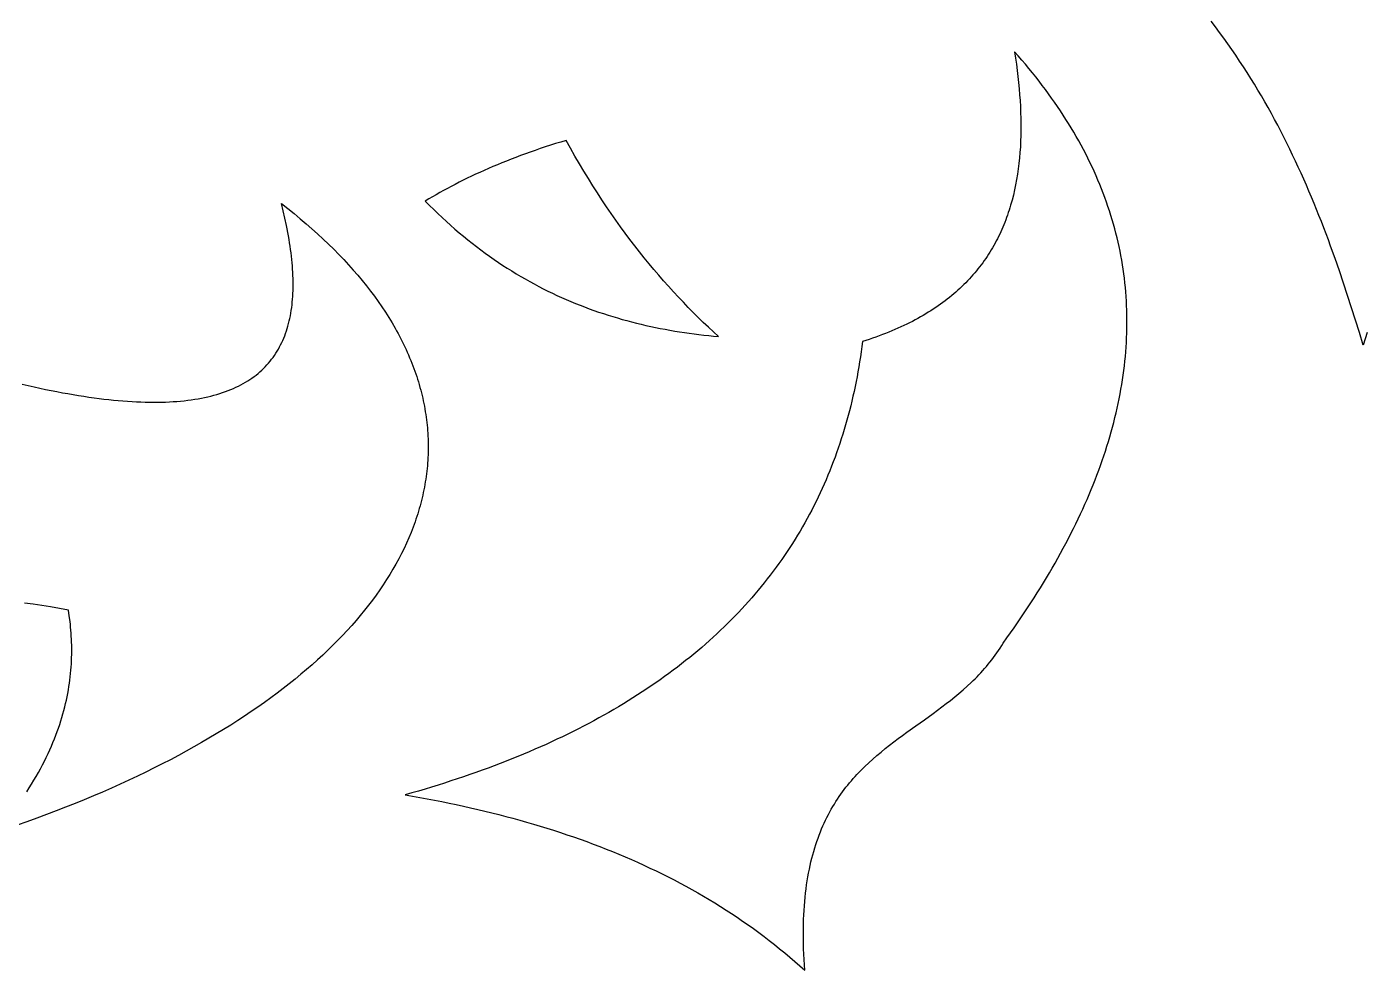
# Model space of a CAD drawing. Extents: x -4113 to -3113, y 1469 to 2469.
# Drawn here: x -3844.4 to -3759.7, y 2038.4 to 2098.2 of the extents above; entities that cross this region are included whole.
import ezdxf

# ---------------------------------------------------------------- set-up
doc = ezdxf.new("R2010")
doc.units = 0
doc.layers.add('PLAN_1', color=18, linetype='CONTINUOUS')

msp = doc.modelspace()

# ---------------------------------------------------------------- linework, layer by layer
at = {"layer": 'PLAN_1'}
for points in [[(-3759.463, 2078.845), (-3759.704, 2078.056), (-3759.946, 2078.845), (-3760.191, 2079.633), (-3760.44, 2080.42), (-3760.695, 2081.205), (-3760.955, 2081.989), (-3761.221, 2082.772), (-3761.494, 2083.553), (-3761.774, 2084.332), (-3761.918, 2084.72), (-3762.063, 2085.109), (-3762.211, 2085.496), (-3762.36, 2085.884), (-3762.513, 2086.27), (-3762.667, 2086.656), (-3762.824, 2087.042), (-3762.984, 2087.427), (-3763.146, 2087.811), (-3763.311, 2088.194), (-3763.479, 2088.577), (-3763.65, 2088.96), (-3763.823, 2089.341), (-3764, 2089.722), (-3764.18, 2090.102), (-3764.363, 2090.481), (-3764.549, 2090.86), (-3764.739, 2091.237), (-3764.932, 2091.614), (-3765.128, 2091.99), (-3765.328, 2092.365), (-3765.532, 2092.74), (-3765.739, 2093.113), (-3765.951, 2093.486), (-3766.166, 2093.857), (-3766.385, 2094.228), (-3766.609, 2094.597), (-3766.836, 2094.966), (-3767.068, 2095.334), (-3767.303, 2095.7), (-3767.544, 2096.066), (-3767.788, 2096.431), (-3768.038, 2096.794), (-3768.291, 2097.157), (-3768.55, 2097.518), (-3768.813, 2097.878), (-3769.081, 2098.237), (-3769.354, 2098.595)], [(-3844.719, 2075.57), (-3844.34, 2075.483), (-3843.966, 2075.399), (-3843.597, 2075.319), (-3843.232, 2075.243), (-3842.873, 2075.17), (-3842.518, 2075.1), (-3842.168, 2075.034), (-3841.823, 2074.972), (-3841.482, 2074.913), (-3841.147, 2074.858), (-3840.816, 2074.806), (-3840.489, 2074.757), (-3840.167, 2074.712), (-3839.85, 2074.67), (-3839.538, 2074.632), (-3839.23, 2074.597), (-3838.926, 2074.565), (-3838.628, 2074.537), (-3838.333, 2074.512), (-3838.044, 2074.49), (-3837.758, 2074.472), (-3837.477, 2074.457), (-3837.201, 2074.445), (-3836.929, 2074.436), (-3836.661, 2074.431), (-3836.398, 2074.429), (-3836.139, 2074.43), (-3835.884, 2074.434), (-3835.634, 2074.442), (-3835.388, 2074.452), (-3835.146, 2074.466), (-3834.909, 2074.482), (-3834.676, 2074.502), (-3834.446, 2074.525), (-3834.222, 2074.551), (-3834.001, 2074.58), (-3833.784, 2074.613), (-3833.572, 2074.648), (-3833.363, 2074.686), (-3833.159, 2074.727), (-3832.959, 2074.771), (-3832.763, 2074.818), (-3832.57, 2074.868), (-3832.382, 2074.921), (-3832.198, 2074.977), (-3832.017, 2075.036), (-3831.841, 2075.098), (-3831.668, 2075.162), (-3831.5, 2075.23), (-3831.335, 2075.3), (-3831.174, 2075.373), (-3831.017, 2075.449), (-3830.864, 2075.527), (-3830.714, 2075.609), (-3830.568, 2075.693), (-3830.426, 2075.78), (-3830.288, 2075.869), (-3830.153, 2075.962), (-3830.022, 2076.057), (-3829.895, 2076.154), (-3829.771, 2076.255), (-3829.651, 2076.358), (-3829.534, 2076.463), (-3829.421, 2076.572), (-3829.312, 2076.683), (-3829.206, 2076.796), (-3829.103, 2076.912), (-3829.004, 2077.031), (-3828.909, 2077.152), (-3828.817, 2077.275), (-3828.728, 2077.401), (-3828.643, 2077.53), (-3828.561, 2077.661), (-3828.482, 2077.795), (-3828.407, 2077.931), (-3828.335, 2078.069), (-3828.266, 2078.21), (-3828.201, 2078.353), (-3828.139, 2078.499), (-3828.08, 2078.647), (-3828.024, 2078.797), (-3827.971, 2078.95), (-3827.922, 2079.105), (-3827.876, 2079.262), (-3827.832, 2079.422), (-3827.792, 2079.584), (-3827.755, 2079.748), (-3827.721, 2079.914), (-3827.69, 2080.083), (-3827.662, 2080.253), (-3827.637, 2080.426), (-3827.615, 2080.602), (-3827.596, 2080.779), (-3827.58, 2080.958), (-3827.567, 2081.14), (-3827.556, 2081.324), (-3827.549, 2081.509), (-3827.544, 2081.697), (-3827.542, 2081.887), (-3827.543, 2082.079), (-3827.547, 2082.273), (-3827.553, 2082.469), (-3827.562, 2082.667), (-3827.574, 2082.867), (-3827.589, 2083.069), (-3827.606, 2083.273), (-3827.626, 2083.479), (-3827.648, 2083.687), (-3827.673, 2083.897), (-3827.701, 2084.108), (-3827.731, 2084.322), (-3827.764, 2084.537), (-3827.799, 2084.755), (-3827.837, 2084.974), (-3827.877, 2085.194), (-3827.919, 2085.417), (-3827.964, 2085.642), (-3828.062, 2086.096), (-3828.168, 2086.557), (-3828.284, 2087.025), (-3827.879, 2086.708), (-3827.483, 2086.389), (-3827.096, 2086.07), (-3826.718, 2085.749), (-3826.35, 2085.427), (-3825.991, 2085.103), (-3825.64, 2084.779), (-3825.299, 2084.453), (-3824.968, 2084.127), (-3824.645, 2083.799), (-3824.332, 2083.471), (-3824.027, 2083.141), (-3823.732, 2082.811), (-3823.446, 2082.479), (-3823.168, 2082.147), (-3822.9, 2081.814), (-3822.641, 2081.48), (-3822.391, 2081.145), (-3822.15, 2080.81), (-3821.918, 2080.474), (-3821.695, 2080.137), (-3821.48, 2079.8), (-3821.275, 2079.462), (-3821.079, 2079.124), (-3820.984, 2078.954), (-3820.891, 2078.784), (-3820.801, 2078.615), (-3820.713, 2078.445), (-3820.627, 2078.275), (-3820.543, 2078.105), (-3820.462, 2077.935), (-3820.382, 2077.764), (-3820.305, 2077.594), (-3820.23, 2077.424), (-3820.158, 2077.253), (-3820.087, 2077.082), (-3820.019, 2076.912), (-3819.953, 2076.741), (-3819.889, 2076.57), (-3819.827, 2076.399), (-3819.768, 2076.228), (-3819.71, 2076.057), (-3819.655, 2075.886), (-3819.602, 2075.714), (-3819.552, 2075.543), (-3819.503, 2075.372), (-3819.457, 2075.2), (-3819.412, 2075.029), (-3819.37, 2074.858), (-3819.331, 2074.686), (-3819.293, 2074.515), (-3819.257, 2074.343), (-3819.224, 2074.172), (-3819.193, 2074), (-3819.164, 2073.828), (-3819.137, 2073.657), (-3819.113, 2073.485), (-3819.09, 2073.314), (-3819.07, 2073.142), (-3819.052, 2072.971), (-3819.036, 2072.799), (-3819.022, 2072.628), (-3819.01, 2072.456), (-3819, 2072.285), (-3818.993, 2072.113), (-3818.988, 2071.942), (-3818.985, 2071.77), (-3818.984, 2071.599), (-3818.985, 2071.428), (-3818.988, 2071.257), (-3818.993, 2071.085), (-3819.001, 2070.914), (-3819.011, 2070.743), (-3819.023, 2070.572), (-3819.036, 2070.401), (-3819.053, 2070.231), (-3819.071, 2070.06), (-3819.091, 2069.889), (-3819.114, 2069.719), (-3819.138, 2069.548), (-3819.165, 2069.378), (-3819.194, 2069.207), (-3819.224, 2069.037), (-3819.257, 2068.867), (-3819.293, 2068.697), (-3819.33, 2068.527), (-3819.369, 2068.358), (-3819.411, 2068.188), (-3819.454, 2068.019), (-3819.5, 2067.849), (-3819.547, 2067.68), (-3819.597, 2067.511), (-3819.649, 2067.342), (-3819.703, 2067.173), (-3819.759, 2067.005), (-3819.817, 2066.836), (-3819.878, 2066.668), (-3819.94, 2066.5), (-3820.005, 2066.332), (-3820.071, 2066.164), (-3820.21, 2065.829), (-3820.358, 2065.495), (-3820.514, 2065.161), (-3820.678, 2064.829), (-3820.85, 2064.497), (-3821.031, 2064.166), (-3821.219, 2063.836), (-3821.416, 2063.507), (-3821.621, 2063.178), (-3821.835, 2062.851), (-3822.056, 2062.525), (-3822.286, 2062.2), (-3822.523, 2061.876), (-3822.769, 2061.554), (-3823.023, 2061.232), (-3823.285, 2060.912), (-3823.555, 2060.592), (-3823.833, 2060.275), (-3824.119, 2059.958), (-3824.414, 2059.643), (-3824.716, 2059.329), (-3825.026, 2059.016), (-3825.344, 2058.705), (-3825.67, 2058.396), (-3826.004, 2058.088), (-3826.346, 2057.781), (-3826.695, 2057.476), (-3827.053, 2057.173), (-3827.418, 2056.871), (-3827.792, 2056.571), (-3828.173, 2056.273), (-3828.562, 2055.976), (-3828.959, 2055.681), (-3829.364, 2055.388), (-3829.776, 2055.097), (-3830.196, 2054.808), (-3830.624, 2054.52), (-3831.06, 2054.235), (-3831.503, 2053.951), (-3831.954, 2053.67), (-3832.413, 2053.39), (-3832.879, 2053.112), (-3833.353, 2052.837), (-3833.835, 2052.564), (-3834.324, 2052.293), (-3834.821, 2052.024), (-3835.325, 2051.757), (-3835.837, 2051.493), (-3836.357, 2051.23), (-3836.884, 2050.971), (-3837.419, 2050.713), (-3837.961, 2050.458), (-3838.511, 2050.205), (-3839.068, 2049.955), (-3839.633, 2049.707), (-3840.205, 2049.462), (-3840.784, 2049.219), (-3841.371, 2048.979), (-3841.965, 2048.742), (-3842.567, 2048.507), (-3843.176, 2048.275), (-3843.793, 2048.045), (-3844.416, 2047.819), (-3845.047, 2047.595)], [(-3844.433, 2049.713), (-3844.275, 2049.962), (-3844.121, 2050.209), (-3843.974, 2050.455), (-3843.831, 2050.7), (-3843.693, 2050.943), (-3843.561, 2051.185), (-3843.434, 2051.426), (-3843.311, 2051.666), (-3843.194, 2051.904), (-3843.081, 2052.141), (-3842.973, 2052.376), (-3842.87, 2052.611), (-3842.771, 2052.844), (-3842.677, 2053.075), (-3842.587, 2053.305), (-3842.502, 2053.534), (-3842.421, 2053.762), (-3842.344, 2053.988), (-3842.271, 2054.213), (-3842.202, 2054.437), (-3842.138, 2054.659), (-3842.077, 2054.88), (-3842.02, 2055.1), (-3841.968, 2055.318), (-3841.918, 2055.535), (-3841.873, 2055.751), (-3841.831, 2055.965), (-3841.792, 2056.178), (-3841.757, 2056.39), (-3841.726, 2056.6), (-3841.697, 2056.809), (-3841.672, 2057.017), (-3841.65, 2057.223), (-3841.631, 2057.428), (-3841.615, 2057.631), (-3841.602, 2057.833), (-3841.592, 2058.034), (-3841.585, 2058.233), (-3841.58, 2058.431), (-3841.578, 2058.628), (-3841.579, 2058.823), (-3841.582, 2059.017), (-3841.587, 2059.21), (-3841.595, 2059.401), (-3841.606, 2059.591), (-3841.618, 2059.779), (-3841.632, 2059.966), (-3841.649, 2060.152), (-3841.668, 2060.336), (-3841.688, 2060.519), (-3841.735, 2060.88), (-3841.788, 2061.236), (-3842.357, 2061.343), (-3842.92, 2061.441), (-3843.477, 2061.533), (-3844.03, 2061.617), (-3844.577, 2061.693)]]:
    msp.add_lwpolyline(points, dxfattribs=at)
for points in [[(-3781.809, 2096.654), (-3781.75, 2096.259), (-3781.696, 2095.865), (-3781.645, 2095.474), (-3781.6, 2095.085), (-3781.559, 2094.699), (-3781.522, 2094.315), (-3781.491, 2093.933), (-3781.464, 2093.554), (-3781.443, 2093.178), (-3781.426, 2092.804), (-3781.416, 2092.433), (-3781.41, 2092.065), (-3781.41, 2091.7), (-3781.416, 2091.338), (-3781.427, 2090.978), (-3781.444, 2090.622), (-3781.468, 2090.269), (-3781.497, 2089.919), (-3781.533, 2089.572), (-3781.575, 2089.229), (-3781.623, 2088.889), (-3781.679, 2088.552), (-3781.74, 2088.219), (-3781.809, 2087.889), (-3781.884, 2087.563), (-3781.967, 2087.241), (-3782.057, 2086.922), (-3782.104, 2086.764), (-3782.154, 2086.607), (-3782.205, 2086.451), (-3782.258, 2086.296), (-3782.313, 2086.142), (-3782.37, 2085.988), (-3782.429, 2085.836), (-3782.489, 2085.685), (-3782.552, 2085.535), (-3782.616, 2085.386), (-3782.683, 2085.238), (-3782.751, 2085.09), (-3782.822, 2084.944), (-3782.894, 2084.799), (-3782.969, 2084.655), (-3783.046, 2084.512), (-3783.124, 2084.37), (-3783.205, 2084.23), (-3783.288, 2084.09), (-3783.372, 2083.951), (-3783.459, 2083.814), (-3783.548, 2083.677), (-3783.64, 2083.542), (-3783.733, 2083.407), (-3783.828, 2083.274), (-3783.926, 2083.142), (-3784.026, 2083.011), (-3784.128, 2082.882), (-3784.232, 2082.753), (-3784.339, 2082.626), (-3784.448, 2082.499), (-3784.559, 2082.374), (-3784.672, 2082.25), (-3784.788, 2082.127), (-3784.905, 2082.006), (-3785.026, 2081.886), (-3785.148, 2081.766), (-3785.273, 2081.649), (-3785.401, 2081.532), (-3785.53, 2081.416), (-3785.662, 2081.302), (-3785.797, 2081.189), (-3785.934, 2081.077), (-3786.073, 2080.967), (-3786.215, 2080.858), (-3786.359, 2080.75), (-3786.506, 2080.643), (-3786.655, 2080.538), (-3786.807, 2080.434), (-3786.961, 2080.331), (-3787.118, 2080.23), (-3787.277, 2080.13), (-3787.439, 2080.031), (-3787.603, 2079.933), (-3787.77, 2079.837), (-3787.94, 2079.743), (-3788.112, 2079.649), (-3788.287, 2079.557), (-3788.465, 2079.466), (-3788.645, 2079.377), (-3788.828, 2079.289), (-3789.014, 2079.203), (-3789.202, 2079.118), (-3789.393, 2079.034), (-3789.587, 2078.952), (-3789.784, 2078.871), (-3789.983, 2078.792), (-3790.185, 2078.714), (-3790.39, 2078.637), (-3790.598, 2078.562), (-3790.808, 2078.488), (-3791.022, 2078.416), (-3791.238, 2078.346), (-3791.457, 2078.276), (-3791.498, 2077.954), (-3791.541, 2077.633), (-3791.587, 2077.313), (-3791.635, 2076.995), (-3791.687, 2076.678), (-3791.741, 2076.363), (-3791.798, 2076.049), (-3791.857, 2075.736), (-3791.92, 2075.425), (-3791.985, 2075.116), (-3792.053, 2074.808), (-3792.124, 2074.501), (-3792.198, 2074.196), (-3792.274, 2073.892), (-3792.353, 2073.59), (-3792.435, 2073.289), (-3792.52, 2072.99), (-3792.608, 2072.692), (-3792.698, 2072.396), (-3792.792, 2072.101), (-3792.888, 2071.808), (-3792.987, 2071.516), (-3793.088, 2071.226), (-3793.193, 2070.937), (-3793.301, 2070.65), (-3793.411, 2070.364), (-3793.524, 2070.079), (-3793.64, 2069.797), (-3793.759, 2069.515), (-3793.881, 2069.236), (-3794.006, 2068.957), (-3794.133, 2068.68), (-3794.264, 2068.405), (-3794.397, 2068.131), (-3794.533, 2067.859), (-3794.672, 2067.589), (-3794.814, 2067.319), (-3794.959, 2067.052), (-3795.107, 2066.786), (-3795.258, 2066.521), (-3795.411, 2066.258), (-3795.568, 2065.997), (-3795.727, 2065.737), (-3795.89, 2065.478), (-3796.055, 2065.221), (-3796.224, 2064.966), (-3796.395, 2064.712), (-3796.569, 2064.46), (-3796.746, 2064.209), (-3796.926, 2063.96), (-3797.109, 2063.713), (-3797.295, 2063.467), (-3797.484, 2063.222), (-3797.676, 2062.979), (-3797.871, 2062.738), (-3798.069, 2062.498), (-3798.27, 2062.26), (-3798.474, 2062.024), (-3798.681, 2061.789), (-3798.891, 2061.555), (-3799.104, 2061.323), (-3799.32, 2061.093), (-3799.539, 2060.865), (-3799.76, 2060.638), (-3799.985, 2060.412), (-3800.213, 2060.188), (-3800.445, 2059.966), (-3800.679, 2059.745), (-3800.916, 2059.526), (-3801.156, 2059.309), (-3801.399, 2059.093), (-3801.645, 2058.879), (-3801.895, 2058.666), (-3802.147, 2058.455), (-3802.402, 2058.246), (-3802.661, 2058.038), (-3802.922, 2057.832), (-3803.187, 2057.627), (-3803.455, 2057.424), (-3803.726, 2057.223), (-3804, 2057.024), (-3804.277, 2056.826), (-3804.557, 2056.629), (-3804.84, 2056.435), (-3805.126, 2056.241), (-3805.416, 2056.05), (-3805.708, 2055.86), (-3806.004, 2055.672), (-3806.303, 2055.486), (-3806.605, 2055.301), (-3806.91, 2055.118), (-3807.218, 2054.936), (-3807.53, 2054.756), (-3807.844, 2054.578), (-3808.162, 2054.402), (-3808.483, 2054.227), (-3808.807, 2054.054), (-3809.134, 2053.882), (-3809.464, 2053.712), (-3809.798, 2053.544), (-3810.134, 2053.378), (-3810.474, 2053.213), (-3810.817, 2053.05), (-3811.163, 2052.888), (-3811.513, 2052.728), (-3811.866, 2052.57), (-3812.221, 2052.414), (-3812.581, 2052.259), (-3812.943, 2052.107), (-3813.308, 2051.955), (-3813.677, 2051.806), (-3814.049, 2051.658), (-3814.424, 2051.512), (-3814.803, 2051.367), (-3815.184, 2051.225), (-3815.569, 2051.084), (-3815.957, 2050.944), (-3816.349, 2050.807), (-3816.744, 2050.671), (-3817.141, 2050.537), (-3817.543, 2050.405), (-3817.947, 2050.274), (-3818.355, 2050.145), (-3818.766, 2050.018), (-3819.18, 2049.893), (-3819.598, 2049.769), (-3820.019, 2049.647), (-3820.443, 2049.527), (-3819.974, 2049.446), (-3819.506, 2049.363), (-3819.041, 2049.278), (-3818.578, 2049.19), (-3818.116, 2049.099), (-3817.657, 2049.006), (-3817.2, 2048.91), (-3816.745, 2048.812), (-3816.292, 2048.711), (-3815.841, 2048.607), (-3815.393, 2048.5), (-3814.946, 2048.391), (-3814.502, 2048.278), (-3814.06, 2048.163), (-3813.62, 2048.046), (-3813.183, 2047.925), (-3812.747, 2047.802), (-3812.314, 2047.675), (-3811.883, 2047.546), (-3811.455, 2047.414), (-3811.029, 2047.279), (-3810.605, 2047.141), (-3810.183, 2047), (-3809.764, 2046.856), (-3809.347, 2046.709), (-3808.933, 2046.559), (-3808.521, 2046.406), (-3808.111, 2046.25), (-3807.704, 2046.091), (-3807.299, 2045.928), (-3806.897, 2045.763), (-3806.497, 2045.594), (-3806.1, 2045.422), (-3805.705, 2045.247), (-3805.313, 2045.069), (-3804.923, 2044.887), (-3804.536, 2044.702), (-3804.152, 2044.514), (-3803.77, 2044.323), (-3803.39, 2044.128), (-3803.014, 2043.93), (-3802.64, 2043.728), (-3802.268, 2043.524), (-3801.899, 2043.315), (-3801.533, 2043.104), (-3801.17, 2042.888), (-3800.81, 2042.67), (-3800.452, 2042.448), (-3800.097, 2042.222), (-3799.744, 2041.993), (-3799.395, 2041.76), (-3799.048, 2041.524), (-3798.704, 2041.284), (-3798.363, 2041.04), (-3798.025, 2040.793), (-3797.69, 2040.542), (-3797.357, 2040.287), (-3797.028, 2040.029), (-3796.701, 2039.767), (-3796.377, 2039.501), (-3796.057, 2039.232), (-3795.739, 2038.958), (-3795.424, 2038.681), (-3795.112, 2038.4), (-3795.136, 2038.747), (-3795.156, 2039.089), (-3795.172, 2039.425), (-3795.184, 2039.755), (-3795.193, 2040.08), (-3795.198, 2040.399), (-3795.199, 2040.712), (-3795.197, 2041.02), (-3795.192, 2041.323), (-3795.183, 2041.621), (-3795.17, 2041.913), (-3795.154, 2042.2), (-3795.135, 2042.483), (-3795.112, 2042.76), (-3795.087, 2043.032), (-3795.058, 2043.3), (-3795.025, 2043.562), (-3794.99, 2043.82), (-3794.952, 2044.074), (-3794.911, 2044.323), (-3794.866, 2044.567), (-3794.819, 2044.807), (-3794.769, 2045.042), (-3794.716, 2045.274), (-3794.661, 2045.501), (-3794.602, 2045.724), (-3794.541, 2045.942), (-3794.477, 2046.157), (-3794.411, 2046.368), (-3794.342, 2046.575), (-3794.27, 2046.778), (-3794.197, 2046.977), (-3794.12, 2047.173), (-3794.041, 2047.365), (-3793.96, 2047.554), (-3793.877, 2047.739), (-3793.792, 2047.921), (-3793.704, 2048.099), (-3793.614, 2048.274), (-3793.522, 2048.446), (-3793.428, 2048.615), (-3793.332, 2048.78), (-3793.234, 2048.943), (-3793.134, 2049.103), (-3793.032, 2049.26), (-3792.928, 2049.414), (-3792.822, 2049.566), (-3792.715, 2049.715), (-3792.606, 2049.861), (-3792.496, 2050.005), (-3792.384, 2050.146), (-3792.27, 2050.285), (-3792.155, 2050.422), (-3792.038, 2050.556), (-3791.92, 2050.689), (-3791.8, 2050.819), (-3791.679, 2050.947), (-3791.557, 2051.073), (-3791.434, 2051.197), (-3791.309, 2051.32), (-3791.057, 2051.56), (-3790.8, 2051.793), (-3790.539, 2052.021), (-3790.275, 2052.243), (-3790.008, 2052.461), (-3789.738, 2052.674), (-3789.465, 2052.883), (-3789.191, 2053.09), (-3788.915, 2053.293), (-3788.637, 2053.495), (-3788.079, 2053.895), (-3787.521, 2054.293), (-3786.964, 2054.694), (-3786.688, 2054.896), (-3786.413, 2055.102), (-3786.14, 2055.31), (-3785.869, 2055.521), (-3785.601, 2055.737), (-3785.336, 2055.957), (-3785.074, 2056.183), (-3784.816, 2056.414), (-3784.562, 2056.651), (-3784.437, 2056.772), (-3784.313, 2056.895), (-3784.19, 2057.019), (-3784.069, 2057.146), (-3783.948, 2057.275), (-3783.83, 2057.405), (-3783.712, 2057.538), (-3783.596, 2057.673), (-3783.481, 2057.81), (-3783.368, 2057.949), (-3783.257, 2058.091), (-3783.147, 2058.235), (-3783.039, 2058.382), (-3782.932, 2058.531), (-3782.828, 2058.683), (-3782.725, 2058.838), (-3782.624, 2058.996), (-3782.525, 2059.156), (-3782.294, 2059.476), (-3782.068, 2059.795), (-3781.844, 2060.114), (-3781.624, 2060.433), (-3781.407, 2060.751), (-3781.193, 2061.069), (-3780.983, 2061.387), (-3780.776, 2061.704), (-3780.573, 2062.02), (-3780.372, 2062.337), (-3780.176, 2062.653), (-3779.982, 2062.968), (-3779.792, 2063.283), (-3779.605, 2063.598), (-3779.422, 2063.912), (-3779.242, 2064.226), (-3779.066, 2064.539), (-3778.892, 2064.852), (-3778.723, 2065.165), (-3778.556, 2065.477), (-3778.394, 2065.789), (-3778.234, 2066.1), (-3778.078, 2066.411), (-3777.925, 2066.722), (-3777.776, 2067.032), (-3777.63, 2067.342), (-3777.488, 2067.651), (-3777.349, 2067.96), (-3777.214, 2068.269), (-3777.082, 2068.577), (-3776.953, 2068.884), (-3776.829, 2069.192), (-3776.707, 2069.499), (-3776.589, 2069.805), (-3776.474, 2070.111), (-3776.363, 2070.417), (-3776.256, 2070.722), (-3776.152, 2071.026), (-3776.051, 2071.331), (-3775.954, 2071.635), (-3775.861, 2071.938), (-3775.771, 2072.241), (-3775.684, 2072.544), (-3775.602, 2072.846), (-3775.522, 2073.148), (-3775.446, 2073.449), (-3775.374, 2073.75), (-3775.306, 2074.051), (-3775.24, 2074.351), (-3775.179, 2074.65), (-3775.121, 2074.95), (-3775.066, 2075.248), (-3775.016, 2075.547), (-3774.968, 2075.845), (-3774.925, 2076.142), (-3774.885, 2076.439), (-3774.848, 2076.736), (-3774.816, 2077.032), (-3774.786, 2077.328), (-3774.761, 2077.623), (-3774.739, 2077.918), (-3774.721, 2078.213), (-3774.706, 2078.507), (-3774.695, 2078.8), (-3774.687, 2079.094), (-3774.684, 2079.386), (-3774.684, 2079.679), (-3774.687, 2079.97), (-3774.695, 2080.262), (-3774.705, 2080.553), (-3774.72, 2080.843), (-3774.738, 2081.133), (-3774.76, 2081.423), (-3774.786, 2081.712), (-3774.815, 2082.001), (-3774.849, 2082.289), (-3774.885, 2082.577), (-3774.926, 2082.865), (-3774.97, 2083.152), (-3775.018, 2083.438), (-3775.07, 2083.724), (-3775.125, 2084.01), (-3775.185, 2084.295), (-3775.247, 2084.58), (-3775.314, 2084.864), (-3775.385, 2085.148), (-3775.459, 2085.431), (-3775.537, 2085.714), (-3775.619, 2085.997), (-3775.704, 2086.279), (-3775.793, 2086.56), (-3775.887, 2086.841), (-3775.984, 2087.122), (-3776.084, 2087.402), (-3776.189, 2087.682), (-3776.297, 2087.961), (-3776.409, 2088.24), (-3776.525, 2088.519), (-3776.645, 2088.797), (-3776.769, 2089.074), (-3776.896, 2089.351), (-3777.028, 2089.628), (-3777.163, 2089.904), (-3777.302, 2090.179), (-3777.445, 2090.454), (-3777.591, 2090.729), (-3777.742, 2091.003), (-3777.897, 2091.277), (-3778.055, 2091.551), (-3778.217, 2091.823), (-3778.383, 2092.096), (-3778.554, 2092.368), (-3778.728, 2092.639), (-3778.905, 2092.91), (-3779.087, 2093.181), (-3779.273, 2093.451), (-3779.463, 2093.72), (-3779.656, 2093.989), (-3779.854, 2094.258), (-3780.055, 2094.526), (-3780.26, 2094.794), (-3780.47, 2095.061), (-3780.683, 2095.328), (-3780.9, 2095.594), (-3781.122, 2095.86), (-3781.347, 2096.125), (-3781.576, 2096.39)], [(-3810.231, 2091.031), (-3810.569, 2090.93), (-3810.903, 2090.827), (-3811.232, 2090.723), (-3811.558, 2090.618), (-3811.879, 2090.511), (-3812.197, 2090.403), (-3812.511, 2090.293), (-3812.82, 2090.182), (-3813.126, 2090.07), (-3813.428, 2089.957), (-3813.726, 2089.842), (-3814.02, 2089.726), (-3814.311, 2089.609), (-3814.597, 2089.491), (-3814.88, 2089.371), (-3815.16, 2089.251), (-3815.436, 2089.129), (-3815.708, 2089.006), (-3815.977, 2088.882), (-3816.242, 2088.757), (-3816.504, 2088.631), (-3816.762, 2088.504), (-3817.017, 2088.376), (-3817.269, 2088.247), (-3817.517, 2088.117), (-3817.762, 2087.986), (-3818.004, 2087.855), (-3818.243, 2087.722), (-3818.478, 2087.588), (-3818.71, 2087.454), (-3818.94, 2087.318), (-3819.166, 2087.182), (-3818.9, 2086.914), (-3818.634, 2086.651), (-3818.367, 2086.393), (-3818.099, 2086.14), (-3817.83, 2085.893), (-3817.56, 2085.65), (-3817.289, 2085.412), (-3817.017, 2085.179), (-3816.744, 2084.951), (-3816.47, 2084.728), (-3816.196, 2084.51), (-3815.92, 2084.296), (-3815.644, 2084.087), (-3815.367, 2083.882), (-3815.089, 2083.682), (-3814.81, 2083.487), (-3814.53, 2083.296), (-3814.249, 2083.11), (-3813.968, 2082.928), (-3813.685, 2082.751), (-3813.402, 2082.577), (-3813.118, 2082.408), (-3812.834, 2082.244), (-3812.548, 2082.083), (-3812.262, 2081.927), (-3811.975, 2081.775), (-3811.687, 2081.626), (-3811.398, 2081.482), (-3811.109, 2081.342), (-3810.819, 2081.206), (-3810.528, 2081.073), (-3810.237, 2080.945), (-3809.944, 2080.82), (-3809.651, 2080.699), (-3809.358, 2080.581), (-3809.063, 2080.468), (-3808.768, 2080.358), (-3808.473, 2080.251), (-3808.176, 2080.148), (-3807.879, 2080.049), (-3807.582, 2079.953), (-3807.284, 2079.86), (-3806.985, 2079.771), (-3806.685, 2079.685), (-3806.385, 2079.602), (-3806.084, 2079.522), (-3805.783, 2079.446), (-3805.481, 2079.373), (-3805.179, 2079.303), (-3804.876, 2079.236), (-3804.572, 2079.171), (-3804.268, 2079.11), (-3803.963, 2079.052), (-3803.658, 2078.997), (-3803.352, 2078.944), (-3803.046, 2078.894), (-3802.739, 2078.847), (-3802.432, 2078.803), (-3802.124, 2078.761), (-3801.816, 2078.722), (-3801.507, 2078.685), (-3801.198, 2078.651), (-3800.889, 2078.62), (-3800.579, 2078.59), (-3800.9, 2078.886), (-3801.22, 2079.187), (-3801.54, 2079.492), (-3801.858, 2079.803), (-3802.175, 2080.119), (-3802.492, 2080.44), (-3802.807, 2080.766), (-3803.122, 2081.098), (-3803.435, 2081.436), (-3803.747, 2081.78), (-3804.057, 2082.129), (-3804.367, 2082.485), (-3804.675, 2082.847), (-3804.982, 2083.214), (-3805.287, 2083.589), (-3805.591, 2083.969), (-3805.893, 2084.357), (-3806.194, 2084.75), (-3806.494, 2085.151), (-3806.792, 2085.559), (-3807.088, 2085.974), (-3807.383, 2086.395), (-3807.676, 2086.824), (-3807.967, 2087.261), (-3808.257, 2087.705), (-3808.544, 2088.156), (-3808.83, 2088.616), (-3809.114, 2089.083), (-3809.396, 2089.558), (-3809.677, 2090.041), (-3809.955, 2090.532)]]:
    msp.add_lwpolyline(points, close=True, dxfattribs=at)

doc.saveas('drawing.dxf')
